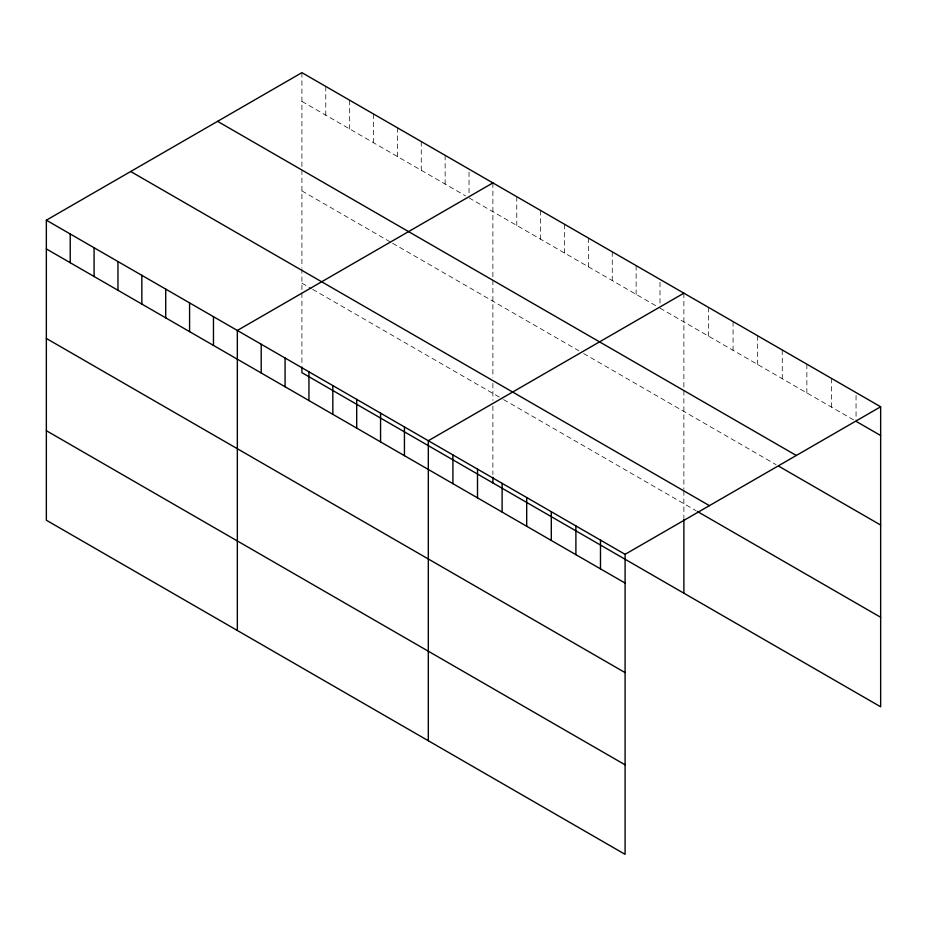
<?xml version="1.0" encoding="UTF-8"?>
<svg xmlns="http://www.w3.org/2000/svg" width="927" height="927" viewBox="0 0 927 927"><rect width="100%" height="100%" fill="white"/><g stroke="black" fill="none" stroke-linecap="round" stroke-linejoin="round"><path stroke-width="0.7" stroke-dasharray="4.63 3.48" d="M301.912 101.391L465.447 195.806M469.027 197.868L656.42 306.061M660.012 308.135L853.593 419.896M301.912 190.916L391.437 242.596M392.631 243.291L578.842 350.788M583.616 353.546L776.119 464.694M301.912 283.152L311.46 288.656M312.654 289.351L502.446 398.923M503.639 399.618L696.177 510.777M856.05 395.458L856.05 419.885M831.461 378.378L831.461 407.115M806.861 364.184L806.861 392.921M782.261 349.977L782.261 378.714M757.672 335.783L757.672 364.52M733.072 321.576L733.072 350.313M708.471 307.382L708.471 336.119M683.883 293.175L683.883 387.66M683.883 390.452L683.883 489.259M683.883 490.707L683.883 517.66M660.012 282.272L660.012 305.261M636.131 265.609L636.131 294.346M612.26 251.831L612.26 280.568M588.39 238.042L588.39 266.779M564.52 224.264L564.52 253.001M540.638 210.475L540.638 239.224M516.768 196.698L516.768 225.435M492.897 182.909L492.897 278.795M492.897 280.197L492.897 377.556M492.897 383.326L492.897 400.406M492.897 406.003L492.897 474.543M469.027 172.005L469.027 194.994M445.145 155.354L445.145 184.091M421.275 141.564L421.275 170.301M397.405 127.787L397.405 156.524M373.535 113.998L373.535 142.735M349.664 100.22L349.664 128.957M325.783 86.431L325.783 115.168M301.912 72.654L301.912 168.529M301.912 169.931L301.912 267.3M301.912 268.737L301.912 291.541M301.912 292.944L301.912 365.678"/><path stroke-width="1.39" d="M46.35 220.197L625.088 554.334L625.088 854.346L46.35 520.221L46.35 220.197L301.912 72.654L880.65 406.779L880.65 706.803L301.912 372.666L301.912 367.08M492.897 182.909L237.335 330.464L237.335 630.476M683.883 293.175L428.32 440.731L428.32 740.743M625.088 554.334L880.65 406.779M856.05 421.322L880.65 435.516M217.578 121.344L796.316 455.47M778.576 466.107L880.65 525.041M130.684 171.507L709.422 505.644M697.405 511.484L880.65 617.278M46.35 248.934L625.088 583.071M46.35 338.459L625.088 672.596M46.35 430.696L625.088 764.821M683.883 519.062L683.883 593.199M600.487 540.128L600.487 568.865M575.899 525.933L575.899 554.67M551.298 511.727L551.298 540.464M526.698 497.532L526.698 526.269M502.11 483.326L502.11 512.063M492.897 477.335L492.897 482.932M477.509 469.132L477.509 497.869M452.909 454.925L452.909 483.662M404.439 426.941L404.439 455.678M380.568 413.164L380.568 441.901M356.698 399.375L356.698 428.112M332.828 385.597L332.828 414.334M308.946 371.808L308.946 400.545M285.076 358.031L285.076 386.768M261.205 344.241L261.205 372.978M213.465 316.675L213.465 345.423M189.583 302.897L189.583 331.634M165.713 289.108L165.713 317.857M141.843 275.331L141.843 304.068M117.972 261.553L117.972 290.29M94.091 247.764L94.091 276.501M70.22 233.986L70.22 262.723"/></g></svg>
